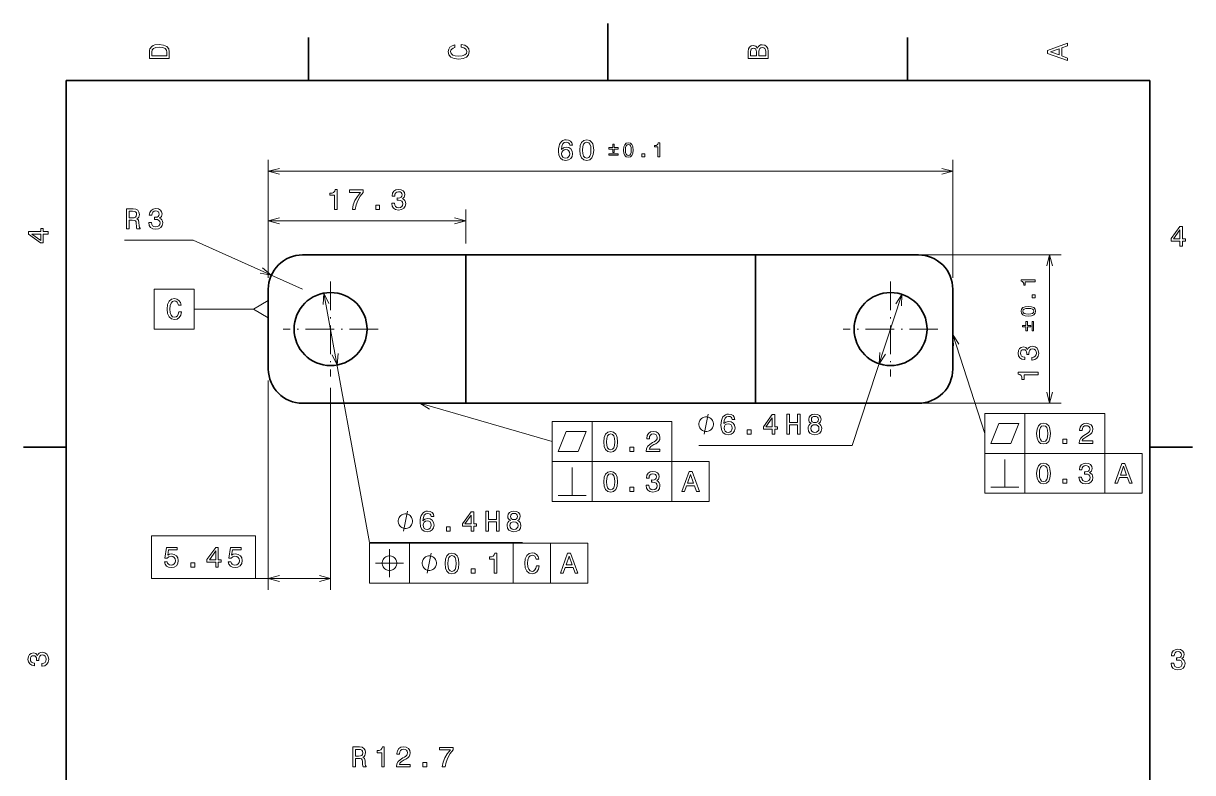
# Model space of a CAD drawing. Extents: x 0 to 210, y 0 to 297.
# Drawn here: x 2.5 to 207.5, y 165.7 to 297 of the extents above; entities that cross this region are included whole.
import ezdxf

# ---------------------------------------------------------------- set-up
doc = ezdxf.new("R2010")
doc.units = 0
doc.linetypes.add('DASHDOT', pattern=[18.5, 12, -3, 0.5, -3])

msp = doc.modelspace()

# ---------------------------------------------------------------- linework, layer by layer
at = {"color": 7, "lineweight": 35, "ltscale": 0.25}
msp.add_line((105, 287), (105, 297), dxfattribs=at)
at = {"color": 7, "lineweight": 35, "ltscale": 0.1875}
for p, q in [((52.5, 287), (52.5, 294.5)), ((157.5, 287), (157.5, 294.5)), ((10, 222.699997), (2.5, 222.699997)), ((200, 222.699997), (207.5, 222.699997))]:
    msp.add_line(p, q, dxfattribs=at)
at = {"color": 7, "lineweight": 35}
for p, q in [((200, 287), (10, 287)), ((10, 287), (10, 10)), ((200, 10), (200, 287)), ((80.046547, 256.412842), (51.446548, 256.412842)), ((80.046547, 230.412857), (80.046547, 256.412842)), ((130.846542, 256.412842), (80.046547, 256.412842)), ((159.446548, 256.412842), (130.846542, 256.412842)), ((130.846542, 230.412857), (130.846542, 256.412842)), ((80.046547, 230.412857), (51.446548, 230.412857)), ((130.846542, 230.412857), (80.046547, 230.412857)), ((159.446548, 230.412857), (130.846542, 230.412857))]:
    msp.add_line(p, q, dxfattribs=at)
at = {"color": 7, "lineweight": 13}
for p, q in [((45.446548, 252.412857), (45.446548, 273.070099)), ((165.446548, 252.412857), (165.446548, 273.070099)), ((45.446548, 271.070099), (165.446548, 271.070099)), ((45.446548, 262.373535), (80.046547, 262.373535)), ((51.446548, 250.412857), (32.285309, 259.006287)), ((159.446548, 256.412842), (184.429077, 256.412842)), ((182.429077, 230.412857), (182.429077, 256.412842)), ((55.206139, 249.708908), (63.18515, 205.979172)), ((147.790588, 222.989502), (156.545898, 249.489777)), ((45.446548, 234.412857), (45.446548, 197.694839)), ((56.354927, 233.09285), (56.354927, 197.694839)), ((159.446548, 230.412857), (184.429077, 230.412857)), ((171.097382, 228.62384), (192.105453, 228.62384)), ((95.20002, 227.18573), (116.208084, 227.18573)), ((147.790588, 222.989502), (120.94381, 222.989502)), ((171.097382, 221.62384), (198.641479, 221.62384)), ((95.20002, 220.18573), (122.74411, 220.18573)), ((171.097382, 214.62384), (198.641479, 214.62384)), ((95.20002, 213.18573), (122.74411, 213.18573)), ((63.173119, 205.861359), (101.453232, 205.861359)), ((63.18515, 205.979172), (90.031929, 205.979172)), ((63.173119, 198.861359), (101.453232, 198.861359))]:
    msp.add_line(p, q, dxfattribs=at)
at = {"color": 7, "lineweight": 13, "ltscale": 0.299017}
msp.add_line((45.446548, 252.412857), (45.446548, 264.373535), dxfattribs=at)
at = {"color": 7, "lineweight": 13, "ltscale": 0.149017}
msp.add_line((80.046547, 258.412842), (80.046547, 264.373535), dxfattribs=at)
at = {"color": 7, "lineweight": 13, "ltscale": 0.301801}
msp.add_line((32.285309, 259.006287), (20.213257, 259.006287), dxfattribs=at)
at = {"color": 7, "lineweight": 35, "ltscale": 0.35}
for p, q in [((45.446548, 236.412857), (45.446548, 250.412857)), ((165.446548, 236.412857), (165.446548, 250.412857))]:
    msp.add_line(p, q, dxfattribs=at)
at = {"color": 7, "linetype": 'DASHDOT', "lineweight": 13, "ltscale": 0.416}
for p, q in [((56.354927, 251.732849), (56.354927, 235.09285)), ((154.538177, 251.732849), (154.538177, 235.09285)), ((64.674927, 243.412857), (48.034927, 243.412857)), ((162.85817, 243.412857), (146.21817, 243.412857))]:
    msp.add_line(p, q, dxfattribs=at)
at = {"color": 7, "lineweight": 13, "ltscale": 0.260048}
msp.add_line((42.848473, 246.912857), (32.446548, 246.912857), dxfattribs=at)
at = {"color": 7, "lineweight": 13, "ltscale": 0.175}
for p, q in [((171.097382, 228.62384), (171.097382, 221.62384)), ((178.097382, 228.62384), (178.097382, 221.62384)), ((192.105453, 228.62384), (192.105453, 221.62384)), ((95.20002, 227.18573), (95.20002, 220.18573)), ((102.20002, 227.18573), (102.20002, 220.18573)), ((116.208084, 227.18573), (116.208084, 220.18573)), ((171.097382, 221.62384), (171.097382, 214.62384)), ((178.097382, 221.62384), (178.097382, 214.62384)), ((192.105453, 221.62384), (192.105453, 214.62384)), ((198.641479, 221.62384), (198.641479, 214.62384)), ((95.20002, 220.18573), (95.20002, 213.18573)), ((102.20002, 220.18573), (102.20002, 213.18573)), ((116.208084, 220.18573), (116.208084, 213.18573)), ((122.74411, 220.18573), (122.74411, 213.18573)), ((63.173119, 205.861359), (63.173119, 198.861359)), ((70.173119, 205.861359), (70.173119, 198.861359)), ((88.381187, 205.861359), (88.381187, 198.861359)), ((94.917206, 205.861359), (94.917206, 198.861359)), ((101.453232, 205.861359), (101.453232, 198.861359))]:
    msp.add_line(p, q, dxfattribs=at)
at = {"color": 7, "lineweight": 13, "ltscale": 0.328858}
msp.add_line((43.200588, 199.694839), (56.354927, 199.694839), dxfattribs=at)
at = {"color": 7, "lineweight": 13}
for points in [[(24.583214, 291.994965), (24.583214, 290.829987), (28.083214, 290.829987), (28.083214, 291.994965), (27.972263, 292.544678), (27.634367, 292.953186), (27.084656, 293.205353), (26.333214, 293.296112), (25.566643, 293.215424), (25.26405, 293.114563), (25.021975, 292.973358), (24.694164, 292.56485), (24.613474, 292.297546)], [(79.282059, 292.817017), (79.705688, 292.716156), (80.008286, 292.549713), (80.194885, 292.317719), (80.255402, 292.04541), (80.164627, 291.71759), (79.892288, 291.460388), (79.448486, 291.28891), (78.833214, 291.233429), (78.222984, 291.28891), (77.774139, 291.455353), (77.501801, 291.712555), (77.405983, 292.04541), (77.456413, 292.287476), (77.597626, 292.494232), (77.82457, 292.65564), (78.137245, 292.766571), (78.137245, 293.245697), (77.658142, 293.094391), (77.295029, 292.832153), (77.068085, 292.47406), (76.987396, 292.04541), (77.113472, 291.510803), (77.466499, 291.102325), (78.046471, 290.840057), (78.833214, 290.749298), (79.619957, 290.840057), (80.199928, 291.102325), (80.557999, 291.510803), (80.679039, 292.04541), (80.583214, 292.514404), (80.315926, 292.89267), (79.877159, 293.159943), (79.282059, 293.301147)], [(131.192001, 292.630402), (130.89949, 292.983429), (130.702805, 293.074219), (130.460724, 293.104462), (130.082489, 293.03891), (129.81015, 292.842224), (129.643723, 292.524506), (129.583206, 292.080688), (129.583206, 290.835022), (133.083206, 290.835022), (133.083206, 292.151306), (133.012604, 292.620331), (132.805832, 292.968292), (132.478012, 293.18515), (132.03421, 293.260803), (131.736664, 293.215424), (131.489548, 293.094391), (131.307983, 292.897705)], [(185.583206, 290.466858), (185.583206, 290.930847), (184.554382, 291.299011), (184.554382, 292.695984), (185.583206, 293.064117), (185.583206, 293.538177), (182.078156, 292.257202), (182.078156, 291.742798)], [(25.001802, 291.959656), (25.07745, 292.342957), (25.309439, 292.605194), (25.722984, 292.761536), (26.333214, 292.811951), (26.923271, 292.7565), (27.336817, 292.600159), (27.583935, 292.332855), (27.664625, 291.959656), (27.664625, 291.299011), (25.001802, 291.299011)], [(131.03566, 291.984863), (131.03566, 291.299011), (130.001801, 291.299011), (130.001801, 292.025208), (130.032059, 292.297546), (130.122833, 292.489197), (130.279175, 292.605194), (130.511154, 292.645538), (130.743149, 292.600159), (130.904526, 292.479126), (131.005402, 292.272339)], [(132.664612, 292.095825), (132.664612, 291.299011), (131.45929, 291.299011), (131.45929, 292.050446), (131.494583, 292.368164), (131.600494, 292.595093), (131.782059, 292.731262), (132.044296, 292.776672), (132.321686, 292.731262), (132.513321, 292.605194), (132.629318, 292.393372)], [(184.125717, 291.460388), (182.582489, 292), (184.125717, 292.539642)], [(98.753479, 275.627014), (98.657661, 276.035522), (98.435753, 276.338104), (98.092819, 276.529755), (97.64901, 276.595306), (97.351463, 276.559998), (97.094254, 276.464203), (96.86731, 276.307861), (96.675667, 276.085938), (96.524376, 275.808563), (96.413422, 275.470673), (96.342819, 275.072266), (96.322647, 274.623413), (96.403336, 273.907288), (96.650452, 273.387817), (97.048866, 273.075134), (97.593536, 272.969238), (98.082733, 273.059998), (98.455933, 273.297058), (98.698006, 273.670227), (98.783737, 274.144318), (98.698006, 274.623413), (98.466019, 274.991577), (98.107948, 275.223572), (97.664139, 275.30426), (97.185036, 275.203369), (96.826965, 274.915924), (96.902618, 275.470673), (97.063995, 275.86908), (97.311119, 276.10611), (97.654053, 276.186829), (97.906219, 276.146484), (98.097862, 276.040558), (98.223938, 275.864044), (98.289505, 275.627014)], [(98.294548, 274.139252), (98.239067, 273.821533), (98.097862, 273.579468), (97.870911, 273.418091), (97.588493, 273.367645), (97.290939, 273.418091), (97.063995, 273.574432), (96.917747, 273.816498), (96.872353, 274.134216), (96.922791, 274.446899), (97.063995, 274.683929), (97.29599, 274.835236), (97.608665, 274.890717), (97.881004, 274.835236), (98.097862, 274.688965), (98.239067, 274.451935)], [(100.063713, 274.779755), (100.139359, 273.987976), (100.376389, 273.423126), (100.754631, 273.0802), (101.279129, 272.969238), (101.798576, 273.0802), (102.176819, 273.423126), (102.408813, 273.987976), (102.489502, 274.779755), (102.408813, 275.566498), (102.312988, 275.879181), (102.176819, 276.136383), (101.798576, 276.479309), (101.279129, 276.595306), (100.754631, 276.479309), (100.376389, 276.131348), (100.139359, 275.566498)], [(100.547859, 274.779755), (100.588203, 275.389984), (100.714287, 275.828735), (100.941231, 276.085938), (101.279129, 276.176727), (101.611984, 276.085938), (101.838928, 275.828735), (101.965004, 275.389984), (102.005356, 274.779755), (101.965004, 274.16449), (101.838928, 273.725708), (101.611984, 273.468506), (101.279129, 273.382782), (100.941231, 273.468506), (100.714287, 273.725708), (100.588203, 274.16449)], [(105.836189, 274.364685), (106.079773, 274.364685), (106.079773, 274.975433), (106.77877, 274.975433), (106.77877, 275.215485), (106.079773, 275.215485), (106.079773, 275.822693), (105.836189, 275.822693), (105.836189, 275.215485), (105.137199, 275.215485), (105.137199, 274.975433), (105.836189, 274.975433)], [(107.724174, 274.79187), (107.777122, 274.23761), (107.943047, 273.842224), (108.207817, 273.602173), (108.574966, 273.524506), (108.938583, 273.602173), (109.203346, 273.842224), (109.365738, 274.23761), (109.422226, 274.79187), (109.365738, 275.34259), (109.298668, 275.561462), (109.203346, 275.741486), (108.938583, 275.981567), (108.574966, 276.062744), (108.207817, 275.981567), (107.943047, 275.737976), (107.777122, 275.34259)], [(108.063072, 274.79187), (108.091316, 275.219025), (108.179573, 275.526154), (108.33844, 275.706207), (108.574966, 275.769745), (108.807961, 275.706207), (108.96682, 275.526154), (109.055077, 275.219025), (109.083321, 274.79187), (109.055077, 274.361176), (108.96682, 274.054047), (108.807961, 273.873993), (108.574966, 273.813965), (108.33844, 273.873993), (108.179573, 274.054047), (108.091316, 274.361176)], [(113.741852, 273.595093), (114.063103, 273.595093), (114.063103, 276.062744), (113.823044, 276.062744), (113.759506, 275.847412), (113.632416, 275.702667), (113.438248, 275.61795), (113.169952, 275.589691), (113.169952, 275.33905), (113.741852, 275.33905)], [(105.137199, 274.124634), (105.137199, 273.881042), (106.77877, 273.881042), (106.77877, 274.124634)], [(110.946594, 273.595093), (111.433769, 273.595093), (111.433769, 274.121094), (110.946594, 274.121094)], [(57.051735, 264.373535), (57.510666, 264.373535), (57.510666, 267.898743), (57.167728, 267.898743), (57.07695, 267.591125), (56.895393, 267.384338), (56.618015, 267.263306), (56.23473, 267.222961), (56.23473, 266.864899), (57.051735, 266.864899)], [(60.177525, 264.373535), (60.686893, 264.373535), (60.853317, 265.205658), (61.145824, 265.98233), (61.559372, 266.703491), (62.098995, 267.379303), (62.098995, 267.797882), (59.698418, 267.797882), (59.698418, 267.338959), (61.614845, 267.338959), (61.060089, 266.658112), (60.641502, 265.947021), (60.348995, 265.190552)], [(67.079689, 265.472961), (67.079689, 265.437653), (67.160378, 264.953491), (67.397415, 264.590393), (67.770615, 264.358398), (68.264847, 264.272675), (68.789337, 264.358398), (69.182709, 264.580322), (69.434875, 264.93335), (69.52565, 265.387207), (69.485306, 265.684784), (69.374359, 265.926849), (69.192795, 266.113464), (68.950729, 266.249603), (69.278534, 266.521942), (69.394531, 266.955658), (69.318878, 267.34903), (69.10202, 267.646606), (68.748993, 267.833191), (68.264847, 267.898743), (67.810959, 267.818054), (67.462967, 267.596161), (67.236023, 267.243134), (67.160378, 266.774109), (67.160378, 266.7388), (67.609222, 266.7388), (67.649567, 267.061584), (67.780701, 267.293579), (67.992508, 267.434784), (68.290062, 267.485199), (68.552307, 267.444855), (68.743958, 267.338959), (68.859947, 267.16748), (68.905334, 266.935486), (68.859947, 266.688385), (68.738907, 266.521942), (68.527092, 266.421082), (68.239624, 266.390839), (68.042938, 266.395874), (68.042938, 265.997467), (68.290062, 266.007538), (68.607788, 265.962158), (68.844818, 265.841125), (68.986023, 265.64444), (69.036461, 265.387207), (68.980988, 265.094727), (68.834732, 264.877869), (68.602737, 264.741699), (68.295105, 264.696289), (67.977386, 264.746735), (67.745392, 264.898041), (67.599136, 265.140106), (67.543663, 265.472961)], [(20.606628, 261.006287), (21.075645, 261.006287), (21.075645, 262.483948), (21.554756, 262.483948), (21.907784, 262.468811), (22.129684, 262.398193), (22.250717, 262.231781), (22.301155, 261.934235), (22.32637, 261.480347), (22.356628, 261.1828), (22.417145, 261.006287), (22.946686, 261.006287), (22.946686, 261.102081), (22.830688, 261.243317), (22.790344, 261.505554), (22.755043, 262.070404), (22.669312, 262.488983), (22.553314, 262.620117), (22.371758, 262.715942), (22.573486, 262.84201), (22.714699, 263.018524), (22.805473, 263.240417), (22.835732, 263.507721), (22.765129, 263.931335), (22.5634, 264.249054), (22.230545, 264.440704), (21.776657, 264.506287), (20.606628, 264.506287)], [(24.496399, 262.105682), (24.496399, 262.070404), (24.577095, 261.586243), (24.814125, 261.223145), (25.187325, 260.99115), (25.681557, 260.905396), (26.206055, 260.99115), (26.599426, 261.213043), (26.851585, 261.566071), (26.942368, 262.019958), (26.902023, 262.317505), (26.791069, 262.55957), (26.609512, 262.746185), (26.367439, 262.882355), (26.695251, 263.154694), (26.811241, 263.588409), (26.735596, 263.981781), (26.518738, 264.279327), (26.16571, 264.465942), (25.681557, 264.531494), (25.227669, 264.450806), (24.879684, 264.228882), (24.65274, 263.875854), (24.577095, 263.40686), (24.577095, 263.371552), (25.02594, 263.371552), (25.066284, 263.694305), (25.197411, 263.9263), (25.409225, 264.067505), (25.706772, 264.11795), (25.969025, 264.077606), (26.160667, 263.97168), (26.276657, 263.800232), (26.322052, 263.568237), (26.276657, 263.321106), (26.155624, 263.154694), (25.94381, 263.053833), (25.656342, 263.02356), (25.459656, 263.028595), (25.459656, 262.630188), (25.706772, 262.640289), (26.024498, 262.594879), (26.261528, 262.473846), (26.40274, 262.277161), (26.453171, 262.019958), (26.397697, 261.727448), (26.251442, 261.51059), (26.019455, 261.37442), (25.711823, 261.329041), (25.394096, 261.379456), (25.162109, 261.530762), (25.015854, 261.772827), (24.960381, 262.105682)], [(64.266571, 264.373535), (64.96254, 264.373535), (64.96254, 265.124969), (64.266571, 265.124969)], [(21.645531, 264.077606), (21.953171, 264.047333), (22.170029, 263.951508), (22.306198, 263.774994), (22.351585, 263.49762), (22.301155, 263.205109), (22.164986, 263.028595), (21.932999, 262.937836), (21.615273, 262.912598), (21.075645, 262.912598), (21.075645, 264.077606)], [(6.833213, 260.077362), (6.833213, 260.53125), (5.965778, 260.53125), (5.965778, 261.030548), (5.56232, 261.030548), (5.56232, 260.53125), (3.408862, 260.53125), (3.408862, 260.072327), (5.521974, 258.539185), (5.965778, 258.539185), (5.965778, 260.077362)], [(205.27739, 257.966766), (205.731277, 257.966766), (205.731277, 258.834198), (206.23056, 258.834198), (206.23056, 259.237671), (205.731277, 259.237671), (205.731277, 261.391113), (205.272339, 261.391113), (203.739197, 259.278015), (203.739197, 258.834198), (205.27739, 258.834198)], [(204.162827, 259.237671), (205.27739, 260.806091), (205.27739, 259.237671)], [(5.56232, 258.96283), (3.993876, 260.077362), (5.56232, 260.077362)], [(25.446548, 250.412857), (25.446548, 243.412857), (32.446548, 243.412857), (32.446548, 250.412857)], [(179.904083, 251.70816), (179.904083, 252.029419), (177.436432, 252.029419), (177.436432, 251.789352), (177.651764, 251.725815), (177.796509, 251.598724), (177.881226, 251.404556), (177.909485, 251.136261), (178.160126, 251.136261), (178.160126, 251.70816)], [(29.76355, 246.464005), (29.662682, 246.040375), (29.496262, 245.737793), (29.264267, 245.551178), (28.991936, 245.490662), (28.664124, 245.581451), (28.406921, 245.853775), (28.235451, 246.297577), (28.179977, 246.912857), (28.235451, 247.523087), (28.401878, 247.971939), (28.659081, 248.244263), (28.991936, 248.340088), (29.234009, 248.289658), (29.440781, 248.148453), (29.602165, 247.921509), (29.71312, 247.608826), (30.192223, 247.608826), (30.040924, 248.087921), (29.778679, 248.45105), (29.420609, 248.677979), (28.991936, 248.758682), (28.457352, 248.632599), (28.048851, 248.279572), (27.786606, 247.6996), (27.695824, 246.912857), (27.786606, 246.126114), (28.048851, 245.546143), (28.457352, 245.18808), (28.991936, 245.067032), (29.460953, 245.162857), (29.839195, 245.430145), (30.106491, 245.868912), (30.247704, 246.464005)], [(45.446548, 248.412857), (42.848473, 246.912857), (45.446548, 245.412857)], [(179.904083, 248.912903), (179.904083, 249.40007), (179.378067, 249.40007), (179.378067, 248.912903)], [(178.707321, 245.690475), (179.261566, 245.743439), (179.656952, 245.909363), (179.897018, 246.174133), (179.97467, 246.541275), (179.897018, 246.904892), (179.656952, 247.169662), (179.261566, 247.332047), (178.707321, 247.388535), (178.156601, 247.332047), (177.937714, 247.264984), (177.757675, 247.169662), (177.517624, 246.904892), (177.436432, 246.541275), (177.517624, 246.174133), (177.7612, 245.909363), (178.156601, 245.743439)], [(178.707321, 246.029388), (178.280151, 246.057632), (177.973022, 246.145889), (177.792984, 246.304749), (177.729431, 246.541275), (177.792984, 246.774261), (177.973022, 246.933136), (178.280151, 247.021393), (178.707321, 247.049622), (179.138, 247.021393), (179.445145, 246.933136), (179.625183, 246.774261), (179.685196, 246.541275), (179.625183, 246.304749), (179.445145, 246.145889), (179.138, 246.057632)], [(179.134476, 243.80249), (179.134476, 244.046082), (178.523743, 244.046082), (178.523743, 244.745071), (178.283691, 244.745071), (178.283691, 244.046082), (177.676483, 244.046082), (177.676483, 243.80249), (178.283691, 243.80249), (178.283691, 243.1035), (178.523743, 243.1035), (178.523743, 243.80249)], [(179.374542, 243.1035), (179.618134, 243.1035), (179.618134, 244.745071), (179.374542, 244.745071)], [(179.329651, 237.974548), (179.36496, 237.974548), (179.849106, 238.055237), (180.212219, 238.292267), (180.444214, 238.665466), (180.529938, 239.159698), (180.444214, 239.684204), (180.222305, 240.077576), (179.869278, 240.329727), (179.41539, 240.420502), (179.117828, 240.380157), (178.875763, 240.269211), (178.689163, 240.087662), (178.552994, 239.845581), (178.28067, 240.173386), (177.846954, 240.289383), (177.453583, 240.21373), (177.156021, 239.996872), (176.969421, 239.643845), (176.90387, 239.159698), (176.984558, 238.705811), (177.206451, 238.357834), (177.559479, 238.13089), (178.028503, 238.055237), (178.063812, 238.055237), (178.063812, 238.504089), (177.741028, 238.544434), (177.509048, 238.675552), (177.367828, 238.88736), (177.317413, 239.184921), (177.357758, 239.447159), (177.463654, 239.638809), (177.635132, 239.754807), (177.867126, 239.800186), (178.114227, 239.754807), (178.28067, 239.633759), (178.381531, 239.421951), (178.411789, 239.134491), (178.406738, 238.937805), (178.805161, 238.937805), (178.795074, 239.184921), (178.840454, 239.50264), (178.961487, 239.73967), (179.158173, 239.88089), (179.41539, 239.93132), (179.707886, 239.875839), (179.924744, 239.729584), (180.060913, 239.497604), (180.106308, 239.189957), (180.055878, 238.872238), (179.904572, 238.640244), (179.662506, 238.493988), (179.329651, 238.438522)], [(180.429077, 235.41864), (180.429077, 235.877563), (176.90387, 235.877563), (176.90387, 235.534622), (177.211487, 235.443848), (177.418274, 235.262299), (177.539307, 234.984924), (177.579651, 234.601639), (177.937714, 234.601639), (177.937714, 235.41864)], [(123.510475, 226.739502), (123.510475, 226.856171), (123.452141, 227.089508), (123.393806, 227.264496), (123.335472, 227.381165), (123.218811, 227.556168), (123.043808, 227.731171), (122.868805, 227.847839), (122.752136, 227.906174), (122.577141, 227.964508), (122.343811, 228.022842), (122.227142, 228.022842), (122.110474, 228.022842), (121.877136, 227.964508), (121.702141, 227.906174), (121.585472, 227.847839), (121.410477, 227.731171), (121.235474, 227.556168), (121.118805, 227.381165), (121.060471, 227.264496), (121.002136, 227.089508), (120.94381, 226.856171), (120.94381, 226.739502), (120.94381, 226.622833), (121.002136, 226.389496), (121.060471, 226.214508), (121.118805, 226.097839), (121.235474, 225.922836), (121.410477, 225.747833), (121.585472, 225.631165), (121.702141, 225.57283), (121.877136, 225.514496), (122.110474, 225.456161), (122.227142, 225.456161), (122.343811, 225.456161), (122.577141, 225.514496), (122.752136, 225.57283), (122.868805, 225.631165), (123.043808, 225.747833), (123.218811, 225.922836), (123.335472, 226.097839), (123.393806, 226.214508), (123.452141, 226.389496), (123.510475, 226.622833)], [(127.238861, 227.546417), (127.143036, 227.954926), (126.921135, 228.257507), (126.578201, 228.449158), (126.134392, 228.514725), (125.836838, 228.479416), (125.579636, 228.383591), (125.352692, 228.227249), (125.161049, 228.005356), (125.00975, 227.727982), (124.898804, 227.390076), (124.828201, 226.991669), (124.808022, 226.542816), (124.888718, 225.826675), (125.135834, 225.30722), (125.534248, 224.994537), (126.078918, 224.888641), (126.568108, 224.979416), (126.941307, 225.216446), (127.18338, 225.589645), (127.269119, 226.063705), (127.18338, 226.542816), (126.951393, 226.910965), (126.593323, 227.14296), (126.149521, 227.223648), (125.670418, 227.122787), (125.312347, 226.835327), (125.387993, 227.390076), (125.549377, 227.788498), (125.796494, 228.025528), (126.139435, 228.106216), (126.391602, 228.065872), (126.583237, 227.959961), (126.70932, 227.783447), (126.774887, 227.546417)], [(133.777908, 224.989502), (134.231796, 224.989502), (134.231796, 225.856934), (134.731079, 225.856934), (134.731079, 226.260391), (134.231796, 226.260391), (134.231796, 228.413849), (133.772858, 228.413849), (132.239716, 226.300735), (132.239716, 225.856934), (133.777908, 225.856934)], [(132.663361, 226.260391), (133.777908, 227.828842), (133.777908, 226.260391)], [(136.366516, 224.989502), (136.835541, 224.989502), (136.835541, 226.633591), (138.237564, 226.633591), (138.237564, 224.989502), (138.701538, 224.989502), (138.701538, 228.489502), (138.237564, 228.489502), (138.237564, 227.062271), (136.835541, 227.062271), (136.835541, 228.489502), (136.366516, 228.489502)], [(140.647217, 226.875671), (140.390015, 226.734451), (140.213501, 226.537766), (140.102554, 226.290649), (140.067245, 225.993103), (140.147934, 225.54425), (140.379929, 225.196274), (140.758163, 224.974365), (141.272583, 224.888641), (141.781952, 224.974365), (142.160187, 225.196274), (142.392181, 225.54425), (142.477905, 225.993103), (142.437561, 226.290649), (142.331665, 226.537766), (142.150101, 226.734451), (141.897934, 226.875671), (142.09967, 226.996704), (142.240875, 227.163132), (142.326614, 227.364868), (142.356873, 227.611984), (142.276184, 227.970047), (142.064362, 228.257507), (141.72142, 228.444107), (141.272583, 228.514725), (140.818695, 228.444107), (140.475739, 228.257507), (140.258881, 227.970047), (140.183243, 227.611984), (140.208466, 227.364868), (140.294189, 227.163132)], [(140.662354, 227.57164), (140.702698, 227.793533), (140.82373, 227.965012), (141.015381, 228.070908), (141.272583, 228.111267), (141.524734, 228.070908), (141.716385, 227.965012), (141.837418, 227.793533), (141.882813, 227.57164), (141.837418, 227.344696), (141.716385, 227.168182), (141.524734, 227.052185), (141.272583, 227.016876), (141.015381, 227.05722), (140.82373, 227.168182), (140.702698, 227.344696)], [(126.779922, 226.05867), (126.724449, 225.740936), (126.583237, 225.498871), (126.356293, 225.337479), (126.073875, 225.287048), (125.776321, 225.337479), (125.549377, 225.49382), (125.403122, 225.735901), (125.357735, 226.053619), (125.408165, 226.366302), (125.549377, 226.603333), (125.781364, 226.754639), (126.094048, 226.810104), (126.366379, 226.754639), (126.583237, 226.608383), (126.724449, 226.371353)], [(129.416519, 224.989502), (130.112488, 224.989502), (130.112488, 225.740936), (129.416519, 225.740936)], [(140.551392, 226.003189), (140.596786, 226.270477), (140.743042, 226.472214), (140.969986, 226.603333), (141.272583, 226.648727), (141.570129, 226.603333), (141.797073, 226.472214), (141.943329, 226.270477), (141.993759, 226.003189), (141.943329, 225.715729), (141.797073, 225.498871), (141.570129, 225.357651), (141.272583, 225.312271), (140.969986, 225.357651), (140.743042, 225.498871), (140.596786, 225.715729)], [(172.147385, 223.37384), (175.647385, 223.37384), (177.047379, 226.87384), (173.547379, 226.87384)], [(96.250023, 221.93573), (99.750023, 221.93573), (101.150017, 225.43573), (97.650017, 225.43573)], [(74.480202, 210.536087), (74.384384, 210.944595), (74.162476, 211.247177), (73.819542, 211.438828), (73.375732, 211.504395), (73.078186, 211.469086), (72.820984, 211.37326), (72.59404, 211.216919), (72.40239, 210.995026), (72.251099, 210.717651), (72.140144, 210.379745), (72.069534, 209.981339), (72.049362, 209.532486), (72.130058, 208.816345), (72.377174, 208.29689), (72.775589, 207.984222), (73.320259, 207.878311), (73.809448, 207.969086), (74.182648, 208.206116), (74.424728, 208.579315), (74.51046, 209.053375), (74.424728, 209.532486), (74.192734, 209.900635), (73.834671, 210.132629), (73.390869, 210.213318), (72.911758, 210.112457), (72.553688, 209.824997), (72.629333, 210.379745), (72.790726, 210.778168), (73.037842, 211.015198), (73.380783, 211.095886), (73.632942, 211.055542), (73.824585, 210.949631), (73.950661, 210.773117), (74.016228, 210.536087)], [(81.019249, 207.979172), (81.473145, 207.979172), (81.473145, 208.846603), (81.97242, 208.846603), (81.97242, 209.250061), (81.473145, 209.250061), (81.473145, 211.403519), (81.014206, 211.403519), (79.481064, 209.290405), (79.481064, 208.846603), (81.019249, 208.846603)], [(83.607864, 207.979172), (84.076889, 207.979172), (84.076889, 209.62326), (85.478905, 209.62326), (85.478905, 207.979172), (85.942886, 207.979172), (85.942886, 211.479172), (85.478905, 211.479172), (85.478905, 210.051941), (84.076889, 210.051941), (84.076889, 211.479172), (83.607864, 211.479172)], [(87.888557, 209.865341), (87.631355, 209.724121), (87.454842, 209.527435), (87.343887, 209.280319), (87.308586, 208.982773), (87.389282, 208.53392), (87.621269, 208.185944), (87.999512, 207.96405), (88.513916, 207.878311), (89.023285, 207.96405), (89.401527, 208.185944), (89.633514, 208.53392), (89.719254, 208.982773), (89.678909, 209.280319), (89.572998, 209.527435), (89.391441, 209.724121), (89.139282, 209.865341), (89.341011, 209.986374), (89.482224, 210.152802), (89.567955, 210.354538), (89.598213, 210.601654), (89.517525, 210.959717), (89.30571, 211.247177), (88.962769, 211.433777), (88.513916, 211.504395), (88.060028, 211.433777), (87.717087, 211.247177), (87.500229, 210.959717), (87.424583, 210.601654), (87.449799, 210.354538), (87.535538, 210.152802)], [(70.751816, 209.729172), (70.751816, 209.84584), (70.693481, 210.079178), (70.635147, 210.254166), (70.576813, 210.370834), (70.460144, 210.545837), (70.285149, 210.72084), (70.110153, 210.837509), (69.993484, 210.895844), (69.818481, 210.954178), (69.585152, 211.012512), (69.468483, 211.012512), (69.351822, 211.012512), (69.118484, 210.954178), (68.943481, 210.895844), (68.826813, 210.837509), (68.651817, 210.72084), (68.476822, 210.545837), (68.360153, 210.370834), (68.301819, 210.254166), (68.243484, 210.079178), (68.18515, 209.84584), (68.18515, 209.729172), (68.18515, 209.612503), (68.243484, 209.379166), (68.301819, 209.204178), (68.360153, 209.087509), (68.476822, 208.912506), (68.651817, 208.737503), (68.826813, 208.620834), (68.943481, 208.5625), (69.118484, 208.504166), (69.351822, 208.445831), (69.468483, 208.445831), (69.585144, 208.445831), (69.818481, 208.504166), (69.993484, 208.5625), (70.110153, 208.620834), (70.285149, 208.737503), (70.460144, 208.912506), (70.576813, 209.087509), (70.635147, 209.204178), (70.693481, 209.379166), (70.751816, 209.612503)], [(74.021271, 209.04834), (73.96579, 208.730606), (73.824585, 208.488541), (73.597641, 208.327148), (73.315216, 208.276718), (73.01767, 208.327148), (72.790726, 208.48349), (72.64447, 208.725571), (72.599075, 209.043289), (72.649506, 209.355972), (72.790726, 209.593002), (73.022705, 209.744293), (73.335388, 209.799774), (73.607727, 209.744293), (73.824585, 209.598053), (73.96579, 209.361023)], [(79.904694, 209.250061), (81.019249, 210.818512), (81.019249, 209.250061)], [(87.79274, 208.992859), (87.838127, 209.260147), (87.984383, 209.461884), (88.211327, 209.593002), (88.513916, 209.638397), (88.81147, 209.593002), (89.038414, 209.461884), (89.184669, 209.260147), (89.2351, 208.992859), (89.184669, 208.705399), (89.038414, 208.488541), (88.81147, 208.347321), (88.513916, 208.301941), (88.211327, 208.347321), (87.984383, 208.488541), (87.838127, 208.705399)], [(87.903687, 210.56131), (87.944038, 210.783203), (88.065071, 210.954681), (88.256714, 211.060577), (88.513916, 211.100922), (88.766083, 211.060577), (88.957726, 210.954681), (89.078766, 210.783203), (89.124153, 210.56131), (89.078766, 210.334351), (88.957726, 210.157852), (88.766083, 210.041855), (88.513916, 210.006546), (88.256714, 210.04689), (88.065071, 210.157852), (87.944038, 210.334351)], [(24.956497, 207.194839), (24.956497, 199.694839), (43.200588, 199.694839), (43.200588, 207.194839)], [(76.657867, 207.979172), (77.353836, 207.979172), (77.353836, 208.730606), (76.657867, 208.730606)], [(27.223785, 202.607666), (27.33474, 202.194122), (27.581856, 201.871353), (27.944969, 201.669617), (28.408943, 201.593979), (28.918312, 201.684753), (29.316727, 201.93187), (29.568886, 202.325241), (29.664711, 202.829559), (29.578972, 203.298584), (29.336899, 203.666748), (28.958656, 203.903778), (28.469467, 203.989502), (28.091225, 203.928986), (27.798714, 203.762558), (27.939926, 204.705643), (29.473068, 204.705643), (29.473068, 205.119186), (27.602028, 205.119186), (27.324654, 203.263275), (27.728111, 203.263275), (28.020615, 203.50032), (28.393814, 203.586044), (28.716583, 203.530579), (28.963699, 203.369186), (29.120041, 203.12207), (29.175514, 202.804352), (29.120041, 202.486633), (28.958656, 202.239502), (28.71154, 202.08316), (28.393814, 202.027695), (28.126526, 202.062988), (27.919754, 202.178986), (27.768456, 202.36055), (27.69281, 202.607666)], [(36.22393, 201.694839), (36.677826, 201.694839), (36.677826, 202.562271), (37.177101, 202.562271), (37.177101, 202.965729), (36.677826, 202.965729), (36.677826, 205.119186), (36.218887, 205.119186), (34.685745, 203.006073), (34.685745, 202.562271), (36.22393, 202.562271)], [(38.431854, 202.607666), (38.542809, 202.194122), (38.789925, 201.871353), (39.153038, 201.669617), (39.617012, 201.593979), (40.126381, 201.684753), (40.524796, 201.93187), (40.776955, 202.325241), (40.87278, 202.829559), (40.787041, 203.298584), (40.544968, 203.666748), (40.166725, 203.903778), (39.677536, 203.989502), (39.299294, 203.928986), (39.006783, 203.762558), (39.147995, 204.705643), (40.681137, 204.705643), (40.681137, 205.119186), (38.810097, 205.119186), (38.532722, 203.263275), (38.93618, 203.263275), (39.228683, 203.50032), (39.601883, 203.586044), (39.924652, 203.530579), (40.171768, 203.369186), (40.32811, 203.12207), (40.383583, 202.804352), (40.32811, 202.486633), (40.166725, 202.239502), (39.919609, 202.08316), (39.601883, 202.027695), (39.334595, 202.062988), (39.127823, 202.178986), (38.976524, 202.36055), (38.900879, 202.607666)], [(35.109383, 202.965729), (36.22393, 204.53418), (36.22393, 202.965729)], [(67.956451, 202.361359), (67.956451, 202.478027), (67.898117, 202.711365), (67.839783, 202.886353), (67.781448, 203.003021), (67.664787, 203.178024), (67.489784, 203.353027), (67.314789, 203.469696), (67.19812, 203.52803), (67.023117, 203.586365), (66.789787, 203.644699), (66.673119, 203.644699), (66.55645, 203.644699), (66.32312, 203.586365), (66.148117, 203.52803), (66.031448, 203.469696), (65.856453, 203.353027), (65.68145, 203.178024), (65.564789, 203.003021), (65.506454, 202.886353), (65.44812, 202.711365), (65.389786, 202.478027), (65.389786, 202.361359), (65.389786, 202.24469), (65.44812, 202.011353), (65.506454, 201.836365), (65.564789, 201.719696), (65.68145, 201.544693), (65.856453, 201.36969), (66.031448, 201.253021), (66.148117, 201.194687), (66.32312, 201.136353), (66.55645, 201.078018), (66.673119, 201.078018), (66.789787, 201.078018), (67.023117, 201.136353), (67.19812, 201.194687), (67.314789, 201.253021), (67.489784, 201.36969), (67.664787, 201.544693), (67.781448, 201.719696), (67.839783, 201.836365), (67.898117, 202.011353), (67.956451, 202.24469)], [(74.956451, 202.361359), (74.956451, 202.478027), (74.898117, 202.711365), (74.839783, 202.886353), (74.781448, 203.003021), (74.664787, 203.178024), (74.489784, 203.353027), (74.314789, 203.469696), (74.19812, 203.52803), (74.023117, 203.586365), (73.789787, 203.644699), (73.673119, 203.644699), (73.55645, 203.644699), (73.32312, 203.586365), (73.148117, 203.52803), (73.031448, 203.469696), (72.856453, 203.353027), (72.68145, 203.178024), (72.564789, 203.003021), (72.506454, 202.886353), (72.44812, 202.711365), (72.389786, 202.478027), (72.389786, 202.361359), (72.389786, 202.24469), (72.44812, 202.011353), (72.506454, 201.836365), (72.564789, 201.719696), (72.68145, 201.544693), (72.856453, 201.36969), (73.031448, 201.253021), (73.148117, 201.194687), (73.32312, 201.136353), (73.55645, 201.078018), (73.673119, 201.078018), (73.789787, 201.078018), (74.023117, 201.136353), (74.19812, 201.194687), (74.314789, 201.253021), (74.489784, 201.36969), (74.664787, 201.544693), (74.781448, 201.719696), (74.839783, 201.836365), (74.898117, 202.011353), (74.956451, 202.24469)], [(76.425713, 202.321014), (76.501358, 201.529221), (76.738396, 200.964386), (77.116638, 200.621445), (77.641129, 200.510498), (78.160583, 200.621445), (78.538826, 200.964386), (78.770813, 201.529221), (78.851501, 202.321014), (78.770813, 203.107758), (78.674988, 203.420441), (78.538826, 203.677643), (78.160583, 204.020584), (77.641129, 204.136581), (77.116638, 204.020584), (76.738396, 203.672592), (76.501358, 203.107758)], [(76.909859, 202.321014), (76.950211, 202.931244), (77.076286, 203.37001), (77.30323, 203.627213), (77.641129, 203.717987), (77.973984, 203.627213), (78.200928, 203.37001), (78.327011, 202.931244), (78.367355, 202.321014), (78.327011, 201.705734), (78.200928, 201.266983), (77.973984, 201.009781), (77.641129, 200.924042), (77.30323, 201.009781), (77.076286, 201.266983), (76.950211, 201.705734)], [(85.0224, 200.611359), (85.481331, 200.611359), (85.481331, 204.136581), (85.13839, 204.136581), (85.047615, 203.828934), (84.866058, 203.622162), (84.588684, 203.501129), (84.205399, 203.460785), (84.205399, 203.102707), (85.0224, 203.102707)], [(31.862549, 201.694839), (32.558517, 201.694839), (32.558517, 202.446274), (31.862549, 202.446274)], [(81.029167, 200.611359), (81.725136, 200.611359), (81.725136, 201.362793), (81.029167, 201.362793)], [(5.73379, 184.329117), (5.769093, 184.329117), (6.253242, 184.409805), (6.616354, 184.646835), (6.848343, 185.020035), (6.934078, 185.514282), (6.848343, 186.038773), (6.626441, 186.432144), (6.273415, 186.684311), (5.819525, 186.775085), (5.521974, 186.734741), (5.279899, 186.623795), (5.0933, 186.44223), (4.957133, 186.20015), (4.684798, 186.527969), (4.251081, 186.643967), (3.857709, 186.568314), (3.560158, 186.351456), (3.373559, 185.998428), (3.307997, 185.514282), (3.388689, 185.060394), (3.610591, 184.712402), (3.963617, 184.485458), (4.432637, 184.409805), (4.46794, 184.409805), (4.46794, 184.858658), (4.145173, 184.899002), (3.913184, 185.030121), (3.771974, 185.241943), (3.721542, 185.53949), (3.761888, 185.801743), (3.867795, 185.993378), (4.039265, 186.109375), (4.271254, 186.15477), (4.518372, 186.109375), (4.684798, 185.988342), (4.785663, 185.77652), (4.815922, 185.489059), (4.810879, 185.292374), (5.209294, 185.292374), (5.199208, 185.53949), (5.244596, 185.857224), (5.365634, 186.094254), (5.56232, 186.235458), (5.819525, 186.285889), (6.112032, 186.230423), (6.328891, 186.084167), (6.465058, 185.852173), (6.510447, 185.54454), (6.460014, 185.226807), (6.308718, 184.994827), (6.066643, 184.848572), (5.73379, 184.793091)], [(203.729111, 184.866226), (203.729111, 184.830917), (203.809799, 184.346771), (204.046829, 183.983658), (204.420029, 183.751663), (204.914276, 183.665939), (205.438766, 183.751663), (205.832138, 183.973572), (206.084305, 184.326599), (206.175079, 184.780487), (206.134735, 185.078033), (206.023788, 185.320114), (205.842224, 185.506714), (205.600143, 185.642883), (205.927963, 185.915222), (206.043961, 186.348938), (205.968307, 186.74231), (205.75145, 187.039856), (205.398422, 187.226456), (204.914276, 187.292023), (204.460388, 187.211319), (204.112396, 186.989426), (203.885452, 186.636398), (203.809799, 186.167374), (203.809799, 186.13208), (204.258652, 186.13208), (204.298996, 186.454834), (204.430115, 186.686829), (204.641937, 186.828033), (204.939484, 186.878479), (205.201736, 186.83812), (205.393372, 186.732224), (205.509369, 186.560745), (205.554764, 186.328766), (205.509369, 186.081635), (205.388336, 185.915222), (205.176514, 185.814346), (204.889053, 185.784088), (204.692368, 185.789139), (204.692368, 185.390717), (204.939484, 185.400803), (205.257217, 185.355423), (205.494247, 185.234375), (205.635452, 185.037689), (205.685883, 184.780487), (205.630417, 184.487976), (205.484161, 184.271118), (205.252167, 184.134949), (204.944534, 184.089569), (204.626801, 184.139999), (204.394821, 184.29129), (204.248566, 184.533371), (204.193085, 184.866226)], [(60.253651, 166.66452), (60.722672, 166.66452), (60.722672, 168.142181), (61.201778, 168.142181), (61.554802, 168.12706), (61.776707, 168.056458), (61.897743, 167.89003), (61.948174, 167.592484), (61.973392, 167.13858), (62.003651, 166.841034), (62.064171, 166.66452), (62.593708, 166.66452), (62.593708, 166.760345), (62.477715, 166.90155), (62.43737, 167.163803), (62.402065, 167.728638), (62.31633, 168.147232), (62.200336, 168.278351), (62.01878, 168.374176), (62.220509, 168.500259), (62.361721, 168.676773), (62.452499, 168.898682), (62.482758, 169.16597), (62.412151, 169.5896), (62.210423, 169.907318), (61.877571, 170.098969), (61.423679, 170.16452), (60.253651, 170.16452)], [(65.323532, 166.66452), (65.782471, 166.66452), (65.782471, 170.189743), (65.439529, 170.189743), (65.348755, 169.882111), (65.167191, 169.675323), (64.889816, 169.554291), (64.506531, 169.513947), (64.506531, 169.155884), (65.323532, 169.155884)], [(67.919785, 166.66452), (70.325409, 166.66452), (70.325409, 167.098236), (68.42411, 167.098236), (68.530014, 167.335266), (68.711578, 167.531952), (69.271378, 167.89003), (69.568924, 168.041321), (69.901779, 168.258179), (70.138809, 168.510345), (70.274979, 168.807892), (70.325409, 169.145798), (70.23967, 169.569427), (70.00264, 169.902283), (69.639526, 170.11409), (69.170509, 170.189743), (68.686356, 170.104004), (68.318207, 169.866974), (68.081177, 169.488739), (68.000481, 168.989456), (68.000481, 168.918854), (68.459412, 168.918854), (68.459412, 168.959198), (68.504807, 169.302124), (68.640968, 169.554291), (68.857834, 169.715668), (69.145294, 169.771149), (69.437805, 169.720718), (69.654663, 169.594635), (69.795868, 169.397949), (69.846298, 169.150833), (69.810997, 168.918854), (69.715179, 168.722168), (69.553795, 168.55069), (69.331894, 168.399399), (69.03434, 168.238007), (68.5401, 167.925323), (68.192123, 167.592484), (67.985352, 167.189026), (67.919785, 166.679657)], [(61.292557, 169.735855), (61.600193, 169.705597), (61.817051, 169.609772), (61.95322, 169.433258), (61.998608, 169.155884), (61.948174, 168.863373), (61.812008, 168.686859), (61.580021, 168.596085), (61.262295, 168.570862), (60.722672, 168.570862), (60.722672, 169.735855)], [(75.921371, 166.66452), (76.43074, 166.66452), (76.597168, 167.496658), (76.889671, 168.273315), (77.303215, 168.994492), (77.842842, 169.670288), (77.842842, 170.088867), (75.442268, 170.088867), (75.442268, 169.629944), (77.358688, 169.629944), (76.80394, 168.949112), (76.385345, 168.238007), (76.092842, 167.481522)], [(72.538376, 166.66452), (73.234344, 166.66452), (73.234344, 167.41597), (72.538376, 167.41597)]]:
    msp.add_lwpolyline(points, close=True, dxfattribs=at)
for points in [[(47.378399, 271.587738), (45.446548, 271.070099), (47.378399, 270.55246)], [(163.514694, 270.55246), (165.446548, 271.070099), (163.514694, 271.587738)], [(47.378399, 262.891174), (45.446548, 262.373535), (47.378399, 261.855896)], [(78.1147, 261.855896), (80.046547, 262.373535), (78.1147, 262.891174)], [(182.946716, 254.481003), (182.429077, 256.412842), (181.911438, 254.481003)], [(43.997387, 253.18634), (45.971909, 252.868118), (44.421032, 254.130966)], [(56.062134, 247.901352), (55.206139, 249.708908), (55.043671, 247.715515)], [(156.431366, 247.493073), (156.545898, 249.489777), (155.448349, 247.817841)], [(165.446548, 242.445709), (171.097382, 225.12384)], [(166.537811, 240.769653), (165.446548, 242.445709), (165.553574, 240.448578)], [(56.64772, 238.924362), (57.503716, 237.116806), (57.666183, 239.110199)], [(152.644974, 239.332642), (152.530441, 237.335938), (153.627991, 239.007874)], [(181.911438, 232.344711), (182.429077, 230.412857), (182.946716, 232.344711)], [(72.020424, 230.412857), (95.20002, 223.68573)], [(74.019997, 230.371536), (72.020424, 230.412857), (73.731445, 229.377289)], [(121.877136, 224.989502), (122.577141, 228.489502)], [(174.597382, 215.673843), (174.597382, 218.12384), (174.597382, 220.573837)], [(98.70002, 214.235733), (98.70002, 216.68573), (98.70002, 219.135727)], [(172.147385, 215.673843), (174.597382, 215.673843), (177.047379, 215.673843)], [(96.250023, 214.235733), (98.70002, 214.235733), (101.150017, 214.235733)], [(69.118484, 207.979172), (69.818481, 211.479172)], [(66.673119, 199.911362), (66.673119, 202.361359), (66.673119, 204.811356)], [(73.32312, 200.611359), (74.023117, 204.111359)], [(64.223122, 202.361359), (66.673119, 202.361359), (69.123116, 202.361359)], [(47.378399, 200.212479), (45.446548, 199.694839), (47.378399, 199.1772)], [(54.423077, 199.1772), (56.354927, 199.694839), (54.423077, 200.212479)]]:
    msp.add_lwpolyline(points, dxfattribs=at)
at = {"color": 7, "lineweight": 5}
for points in [[(180.149979, 225.083496), (180.225616, 224.291702), (180.462662, 223.726868), (180.840897, 223.383926), (181.365387, 223.27298), (181.884842, 223.383926), (182.263092, 223.726868), (182.495071, 224.291702), (182.575775, 225.083496), (182.495071, 225.870239), (182.399261, 226.182922), (182.263092, 226.440125), (181.884842, 226.783066), (181.365387, 226.899063), (180.840897, 226.783066), (180.462662, 226.435074), (180.225616, 225.870239)], [(180.634125, 225.083496), (180.674469, 225.693726), (180.800552, 226.132492), (181.027496, 226.389694), (181.365387, 226.480469), (181.698242, 226.389694), (181.925186, 226.132492), (182.05127, 225.693726), (182.091614, 225.083496), (182.05127, 224.468216), (181.925186, 224.029465), (181.698242, 223.772263), (181.365387, 223.686523), (181.027496, 223.772263), (180.800552, 224.029465), (180.674469, 224.468216)], [(187.606888, 223.37384), (190.012512, 223.37384), (190.012512, 223.807556), (188.111221, 223.807556), (188.217117, 224.044586), (188.398682, 224.241272), (188.958481, 224.59935), (189.256027, 224.750641), (189.588882, 224.967499), (189.825912, 225.219666), (189.962082, 225.517212), (190.012512, 225.855103), (189.926773, 226.278732), (189.689743, 226.611588), (189.32663, 226.82341), (188.857605, 226.899063), (188.373459, 226.813324), (188.00531, 226.576294), (187.76828, 226.198044), (187.687576, 225.698761), (187.687576, 225.628159), (188.146515, 225.628159), (188.146515, 225.668503), (188.19191, 226.011444), (188.328079, 226.263611), (188.544937, 226.424988), (188.832397, 226.480469), (189.124908, 226.430038), (189.341766, 226.303955), (189.482971, 226.107269), (189.533401, 225.860153), (189.498108, 225.628159), (189.402283, 225.431473), (189.240906, 225.26001), (189.018997, 225.108704), (188.721451, 224.947327), (188.227203, 224.634644), (187.879227, 224.301788), (187.672455, 223.898331), (187.606888, 223.388977)], [(104.252617, 223.645386), (104.328262, 222.853592), (104.565292, 222.288757), (104.943535, 221.945816), (105.468033, 221.834869), (105.98748, 221.945816), (106.365723, 222.288757), (106.597717, 222.853592), (106.678406, 223.645386), (106.597717, 224.432129), (106.501892, 224.744812), (106.365723, 225.002014), (105.98748, 225.344955), (105.468033, 225.460953), (104.943535, 225.344955), (104.565292, 224.996964), (104.328262, 224.432129)], [(104.736763, 223.645386), (104.777107, 224.255615), (104.903191, 224.694382), (105.130135, 224.951584), (105.468033, 225.042358), (105.800888, 224.951584), (106.027832, 224.694382), (106.153908, 224.255615), (106.19426, 223.645386), (106.153908, 223.030106), (106.027832, 222.591354), (105.800888, 222.334152), (105.468033, 222.248413), (105.130135, 222.334152), (104.903191, 222.591354), (104.777107, 223.030106)], [(111.709534, 221.93573), (114.11515, 221.93573), (114.11515, 222.369446), (112.213852, 222.369446), (112.319763, 222.606476), (112.50132, 222.803162), (113.061111, 223.16124), (113.358665, 223.312531), (113.691521, 223.529388), (113.928551, 223.781555), (114.06472, 224.079102), (114.11515, 224.416992), (114.029419, 224.840622), (113.792381, 225.173477), (113.429268, 225.3853), (112.960251, 225.460953), (112.476105, 225.375214), (112.107948, 225.138184), (111.870911, 224.759933), (111.790222, 224.260651), (111.790222, 224.190048), (112.249153, 224.190048), (112.249153, 224.230392), (112.29454, 224.573334), (112.43071, 224.8255), (112.647568, 224.986877), (112.935036, 225.042358), (113.227539, 224.991928), (113.444397, 224.865845), (113.585609, 224.669159), (113.636047, 224.422043), (113.600739, 224.190048), (113.504921, 223.993362), (113.343536, 223.821899), (113.121635, 223.670593), (112.824081, 223.509216), (112.329849, 223.196533), (111.981865, 222.863678), (111.775093, 222.46022), (111.709534, 221.950867)], [(184.753433, 223.37384), (185.449402, 223.37384), (185.449402, 224.125275), (184.753433, 224.125275)], [(108.856071, 221.93573), (109.55204, 221.93573), (109.55204, 222.687164), (108.856071, 222.687164)], [(180.149979, 218.083496), (180.225616, 217.291702), (180.462662, 216.726868), (180.840897, 216.383926), (181.365387, 216.27298), (181.884842, 216.383926), (182.263092, 216.726868), (182.495071, 217.291702), (182.575775, 218.083496), (182.495071, 218.870239), (182.399261, 219.182922), (182.263092, 219.440125), (181.884842, 219.783066), (181.365387, 219.899063), (180.840897, 219.783066), (180.462662, 219.435074), (180.225616, 218.870239)], [(180.634125, 218.083496), (180.674469, 218.693726), (180.800552, 219.132492), (181.027496, 219.389694), (181.365387, 219.480469), (181.698242, 219.389694), (181.925186, 219.132492), (182.05127, 218.693726), (182.091614, 218.083496), (182.05127, 217.468216), (181.925186, 217.029465), (181.698242, 216.772263), (181.365387, 216.686523), (181.027496, 216.772263), (180.800552, 217.029465), (180.674469, 217.468216)], [(187.566544, 217.473267), (187.566544, 217.437958), (187.647232, 216.953812), (187.884277, 216.590698), (188.257462, 216.358704), (188.751709, 216.27298), (189.276199, 216.358704), (189.669571, 216.580612), (189.921738, 216.93364), (190.012512, 217.387527), (189.972168, 217.685074), (189.861221, 217.927155), (189.679657, 218.113754), (189.437592, 218.249924), (189.765396, 218.522263), (189.881393, 218.955978), (189.80574, 219.34935), (189.588882, 219.646896), (189.235855, 219.833496), (188.751709, 219.899063), (188.297821, 219.818359), (187.949829, 219.596466), (187.722885, 219.243439), (187.647232, 218.774414), (187.647232, 218.73912), (188.096085, 218.73912), (188.136429, 219.061874), (188.267548, 219.293869), (188.47937, 219.435074), (188.776917, 219.485504), (189.039169, 219.44516), (189.230804, 219.339264), (189.346802, 219.167786), (189.392197, 218.935806), (189.346802, 218.688675), (189.225769, 218.522263), (189.013947, 218.421387), (188.726486, 218.391129), (188.5298, 218.396179), (188.5298, 217.997757), (188.776917, 218.007843), (189.09465, 217.962463), (189.33168, 217.841415), (189.472885, 217.64473), (189.523315, 217.387527), (189.46785, 217.095016), (189.321594, 216.878159), (189.0896, 216.741989), (188.781967, 216.696609), (188.464233, 216.74704), (188.232254, 216.898331), (188.085999, 217.140411), (188.030518, 217.473267)], [(193.840317, 216.37384), (194.304306, 216.37384), (194.672455, 217.402664), (196.069427, 217.402664), (196.437592, 216.37384), (196.911652, 216.37384), (195.630676, 219.878891), (195.116257, 219.878891)], [(194.833847, 217.831329), (195.373459, 219.374557), (195.913086, 217.831329)], [(104.252617, 216.645386), (104.328262, 215.853592), (104.565292, 215.288757), (104.943535, 214.945816), (105.468033, 214.834869), (105.98748, 214.945816), (106.365723, 215.288757), (106.597717, 215.853592), (106.678406, 216.645386), (106.597717, 217.432129), (106.501892, 217.744812), (106.365723, 218.002014), (105.98748, 218.344955), (105.468033, 218.460953), (104.943535, 218.344955), (104.565292, 217.996964), (104.328262, 217.432129)], [(104.736763, 216.645386), (104.777107, 217.255615), (104.903191, 217.694382), (105.130135, 217.951584), (105.468033, 218.042358), (105.800888, 217.951584), (106.027832, 217.694382), (106.153908, 217.255615), (106.19426, 216.645386), (106.153908, 216.030106), (106.027832, 215.591354), (105.800888, 215.334152), (105.468033, 215.248413), (105.130135, 215.334152), (104.903191, 215.591354), (104.777107, 216.030106)], [(111.669182, 216.035156), (111.669182, 215.999847), (111.749878, 215.515701), (111.986908, 215.152588), (112.360107, 214.920593), (112.85434, 214.834869), (113.378838, 214.920593), (113.772209, 215.142502), (114.024368, 215.495529), (114.11515, 215.949417), (114.074806, 216.246964), (113.963852, 216.489044), (113.782295, 216.675644), (113.540222, 216.811813), (113.868034, 217.084152), (113.984024, 217.517868), (113.908379, 217.91124), (113.691521, 218.208786), (113.338493, 218.395386), (112.85434, 218.460953), (112.400452, 218.380249), (112.052467, 218.158356), (111.825523, 217.805328), (111.749878, 217.336304), (111.749878, 217.30101), (112.198723, 217.30101), (112.239067, 217.623764), (112.370193, 217.855759), (112.582008, 217.996964), (112.879562, 218.047394), (113.141808, 218.00705), (113.33345, 217.901154), (113.449448, 217.729675), (113.494835, 217.497696), (113.449448, 217.250565), (113.328407, 217.084152), (113.116592, 216.983276), (112.829124, 216.953018), (112.632439, 216.958069), (112.632439, 216.559647), (112.879562, 216.569733), (113.197281, 216.524353), (113.434311, 216.403305), (113.575523, 216.206619), (113.625954, 215.949417), (113.57048, 215.656906), (113.424225, 215.440048), (113.192238, 215.303879), (112.884605, 215.258499), (112.566879, 215.308929), (112.334892, 215.46022), (112.188637, 215.702301), (112.133163, 216.035156)], [(117.942955, 214.93573), (118.406929, 214.93573), (118.775085, 215.964554), (120.172058, 215.964554), (120.540215, 214.93573), (121.014282, 214.93573), (119.733299, 218.440781), (119.218887, 218.440781)], [(118.93647, 216.393219), (119.476097, 217.936447), (120.015724, 216.393219)], [(108.856071, 214.93573), (109.55204, 214.93573), (109.55204, 215.687164), (108.856071, 215.687164)], [(184.753433, 216.37384), (185.449402, 216.37384), (185.449402, 217.125275), (184.753433, 217.125275)], [(92.466202, 201.912506), (92.365341, 201.488876), (92.198914, 201.186279), (91.966919, 200.99968), (91.694588, 200.939163), (91.366776, 201.029953), (91.109573, 201.302277), (90.938103, 201.746078), (90.882629, 202.361359), (90.938103, 202.971588), (91.10453, 203.420441), (91.361732, 203.692764), (91.694588, 203.788589), (91.936661, 203.738159), (92.143433, 203.596954), (92.304817, 203.37001), (92.415771, 203.057327), (92.894875, 203.057327), (92.743576, 203.536438), (92.481331, 203.899536), (92.12326, 204.126495), (91.694588, 204.207184), (91.160004, 204.0811), (90.751503, 203.728073), (90.489258, 203.148102), (90.398476, 202.361359), (90.489258, 201.574615), (90.751503, 200.994644), (91.160004, 200.636581), (91.694588, 200.515533), (92.163605, 200.611359), (92.541847, 200.878647), (92.809143, 201.317413), (92.950348, 201.912506)], [(96.652077, 200.611359), (97.116051, 200.611359), (97.484207, 201.640182), (98.88118, 201.640182), (99.249336, 200.611359), (99.723404, 200.611359), (98.442421, 204.116409), (97.928009, 204.116409)], [(97.645592, 202.068848), (98.185219, 203.612076), (98.724846, 202.068848)]]:
    msp.add_lwpolyline(points, close=True, dxfattribs=at)
at = {"color": 7, "lineweight": 35}
for centre in [(56.354927, 243.412857), (154.538177, 243.412857)]:
    msp.add_circle(centre, 6.4, dxfattribs=at)
for centre, start, end in [((51.446548, 250.412857), 90.000003, 180.000005), ((159.446548, 250.412857), 0, 90.000003), ((51.446548, 236.412857), 180.000005, 269.999997), ((159.446548, 236.412857), 269.999997, 360)]:
    msp.add_arc(centre, 6, start, end, dxfattribs=at)

doc.saveas('drawing.dxf')
